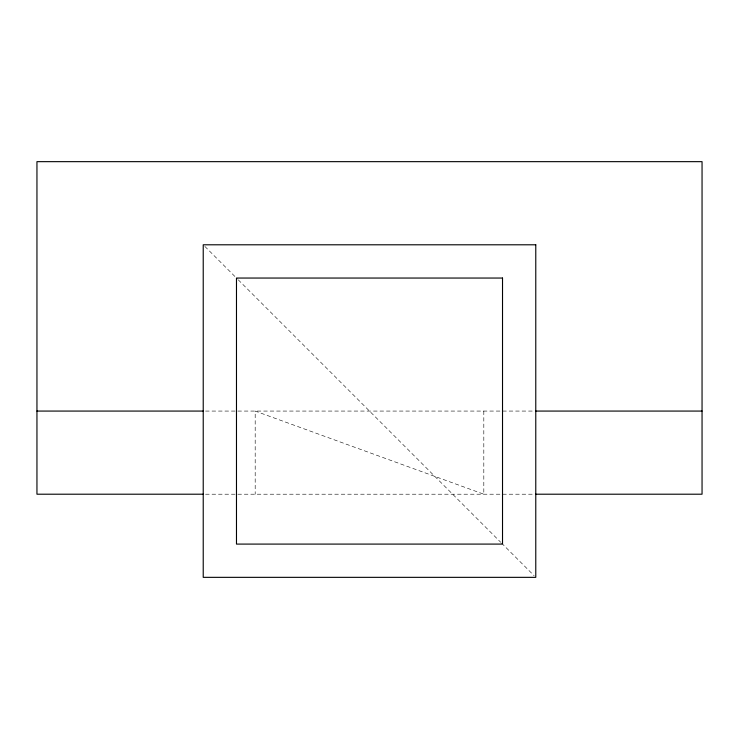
<?xml version="1.0" encoding="UTF-8"?>
<svg xmlns="http://www.w3.org/2000/svg" width="739" height="739" viewBox="0 0 739 739"><rect width="100%" height="100%" fill="white"/><g stroke="black" fill="none" stroke-linecap="round" stroke-linejoin="round"><path stroke-width="0.55" stroke-dasharray="3.69 2.77" d="M205.534 411.069L534.352 411.069M205.534 494.206L534.352 494.206M204.851 246.42L237.459 279.028M238.272 279.841L500.728 542.297M501.541 543.11L534.149 575.718M483.814 411.069L483.814 494.206L255.186 411.069L255.186 494.206"/><path stroke-width="1.11" d="M36.95 411.069L203.225 411.069M535.498 411.069L702.05 411.069M203.225 494.206L36.95 494.206L36.95 161.656L702.05 161.656L702.05 494.206L535.498 494.206M535.775 244.794L203.225 244.794L203.225 577.344L535.775 577.344L535.775 244.794M502.52 278.049L236.48 278.049L236.48 544.089L502.52 544.089L502.52 278.049"/></g></svg>
